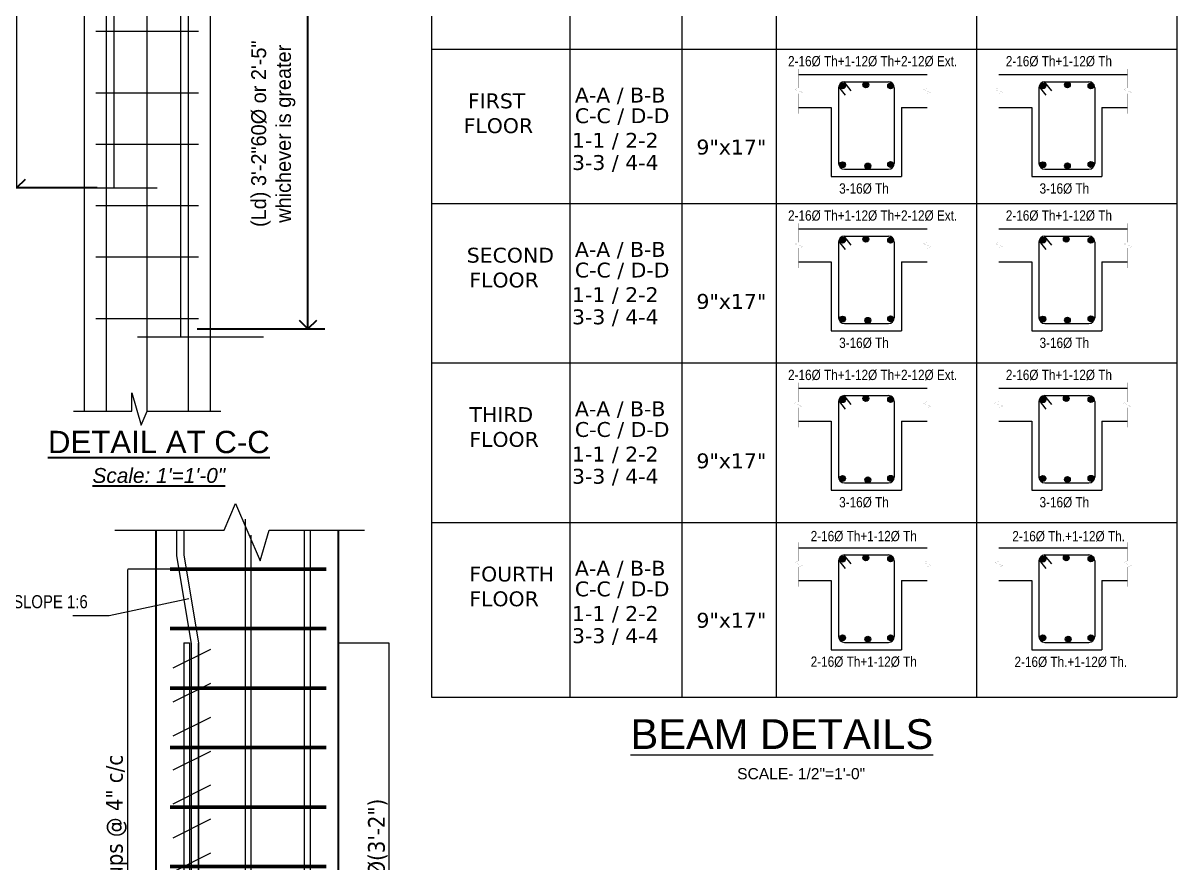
# Model space of a CAD drawing. Header units: inches. Extents: x -12073856 to 12321241, y -1226296 to 1319224.
# Drawn here: x 125067 to 125687, y 44926 to 45377 of the extents above; entities that cross this region are included whole.
import ezdxf
from ezdxf.enums import TextEntityAlignment as Align

# ---------------------------------------------------------------- set-up
doc = ezdxf.new("R2010")
doc.units = ezdxf.units.IN
doc.header["$MEASUREMENT"] = 0
doc.header["$PDMODE"] = 35
for name, color, linetype, lineweight in [('BEAM LINE', 4, 'Continuous', 9), ('DIM', 6, 'Continuous', 9), ('Dimension', 130, 'Continuous', 9), ('DIMSTR', 5, 'Continuous', 13), ('Hatch', 9, 'Continuous', 9), ('OUTLINE', 1, 'Continuous', 25), ('rebAar', 3, 'Continuous', 20), ('rebar', 140, 'Continuous', 13), ('Rebars', 1, 'Continuous', 13), ('REN-1', 212, 'Continuous', 30), ('STIRRUPS', 14, 'Continuous', 18), ('TEX', 210, 'Continuous', 25), ('TEXT', 255, 'Continuous', 35), ('texts', 152, 'Continuous', 35), ('TRENCH', 1, 'Continuous', 35)]:
    doc.layers.add(name, color=color, linetype=linetype, lineweight=lineweight)
doc.styles.add('Capt 1', font='arial.ttf', dxfattribs={"height": 12})
doc.styles.add('dim_20', font='ARIALN.TTF')
doc.styles.add('PRABIN', font='BKANT.TTF', dxfattribs={"height": 8})
doc.styles.get("Standard").update_dxf_attribs({"font": 'arial.ttf'})
doc.styles.add('TAHOMA', font='tahoma.ttf', dxfattribs={"height": 9})
doc.styles.add('technical', font='technic_.ttf', dxfattribs={"height": 6.5})
doc.dimstyles.new('ARROW', dxfattribs={"dimscale": 96, "dimtxt": 9, "dimasz": 0.125, "dimexe": 0.078125, "dimexo": 0.09375, "dimgap": 0.03125, "dimtad": 1, "dimdec": 0, "dimzin": 3, "dimdsep": 46, "dimlunit": 4, "dimtxsty": 'TAHOMA', "dimcen": 0.09375, "dimclrd": 256, "dimclre": 256, "dimclrt": 256, "dimadec": 0, "dimazin": 0, "dimtfac": 1, "dimtdec": 0, "dimtmove": 0, "dimatfit": 3, "dimfxl": 1, "dimfrac": 2, "dimtolj": 1, "dimtzin": 0, "dimarcsym": 0})
doc.dimstyles.new("Copy of S-2'", dxfattribs={"dimscale": 96, "dimtxt": 9, "dimasz": 0.09375, "dimexe": 0.09375, "dimexo": 0.09375, "dimgap": 0.0625, "dimtad": 1, "dimdec": 0, "dimlfac": 0.25, "dimzin": 3, "dimdsep": 46, "dimlunit": 3, "dimtxsty": 'PRABIN', "dimblk": 'OPEN90', "dimcen": 0.09375, "dimdle": 0.09375, "dimclrd": 256, "dimclre": 34, "dimclrt": 256, "dimadec": 0, "dimazin": 1, "dimtfac": 1, "dimtdec": 0, "dimtix": 1, "dimtmove": 0, "dimatfit": 3, "dimldrblk": 'DOTSMALL', "dimfxl": 1, "dimtolj": 1, "dimtzin": 1, "dimarcsym": 0})

# ---------------------------------------------------------------- blocks, each defined once
blk = doc.blocks.new('*D721')
at = {"layer": 'Defpoints', "color": 0, "lineweight": -3, "transparency": 16777216}
for p in [(81384.01, 74775.59), (81446, 74775.59), (81446, 74487.82)]:
    blk.add_point(p, dxfattribs=at)
at = {"layer": 'DIM', "color": 0, "lineweight": -2, "transparency": 16777216}
for p, q in [((81445.75, 74775.59), (81383.93, 74775.59)), ((81384.01, 74487.95), (81384.01, 74775.47)), ((81445.75, 74487.82), (81383.93, 74487.82))]:
    blk.add_line(p, q, dxfattribs=at)
at = {"layer": 'DIM', "color": 0, "lineweight": -3, "transparency": 16777216}
for points in [[(81383.99, 74775.47), (81384.03, 74775.47), (81384.01, 74775.59)], [(81383.99, 74487.95), (81384.03, 74487.95), (81384.01, 74487.82)]]:
    blk.add_solid(points, dxfattribs=at)
at = {"layer": 'DIM', "color": 7, "transparency": 16777216, "insert": (81378.03, 74631.71), "char_height": 9, "attachment_point": 5, "rotation": 90, "style": 'TAHOMA'}
blk.add_mtext('\\A1;stirrups @ 4" c/c', dxfattribs=at)
blk = doc.blocks.new('*D722')
at = {"layer": 'Defpoints', "color": 0, "lineweight": -3, "transparency": 16777216}
for p in [(81497.08, 74735.98), (81524.36, 74735.98), (81497.08, 74487.59)]:
    blk.add_point(p, dxfattribs=at)
at = {"layer": 'DIM', "color": 0, "lineweight": -2, "transparency": 16777216}
for p, q in [((81497.33, 74735.98), (81524.44, 74735.98)), ((81524.36, 74487.72), (81524.36, 74735.85)), ((81497.33, 74487.59), (81524.44, 74487.59))]:
    blk.add_line(p, q, dxfattribs=at)
at = {"layer": 'DIM', "color": 0, "lineweight": -3, "transparency": 16777216}
for points in [[(81524.34, 74735.85), (81524.38, 74735.85), (81524.36, 74735.98)], [(81524.34, 74487.72), (81524.38, 74487.72), (81524.36, 74487.59)]]:
    blk.add_solid(points, dxfattribs=at)
at = {"layer": 'DIM', "color": 7, "transparency": 16777216, "insert": (81518.38, 74611.78), "char_height": 9, "attachment_point": 5, "rotation": 90, "style": 'TAHOMA'}
blk.add_mtext('\\A1;ld = 60%%C(3\'-2")', dxfattribs=at)
blk = doc.blocks.new('_Open90')
at = {"color": 0, "linetype": 'ByBlock', "lineweight": -2}
for p, q in [((0, 0), (-1, 0)), ((-0.5, 0.5), (0, 0)), ((0, 0), (-0.5, -0.5))]:
    blk.add_line(p, q, dxfattribs=at)
blk = doc.blocks.new('*D716')
at = {"layer": 'Defpoints', "color": 0, "lineweight": 35, "transparency": 16777216}
for p in [(91107.77, -154925.31), (91176.36, -154925.31), (91107.77, -155135.3)]:
    blk.add_point(p, dxfattribs=at)
at = {"layer": 'DIM', "color": 34, "lineweight": -2, "transparency": 16777216}
for p, q in [((91116.77, -154925.31), (91185.36, -154925.31)), ((91116.77, -155135.3), (91185.36, -155135.3))]:
    blk.add_line(p, q, dxfattribs=at)
at = {"layer": 'DIM', "lineweight": -2, "transparency": 16777216}
blk.add_line((91176.36, -155126.3), (91176.36, -154934.31), dxfattribs=at)
at = {"layer": 'DIM', "lineweight": -2, "transparency": 16777216, "xscale": 9, "yscale": 9, "zscale": 9}
for p, rotation in [((91176.36, -154925.31), 90), ((91176.36, -155135.3), 270)]:
    blk.add_blockref('_Open90', p, dxfattribs=dict(at, rotation=rotation))
at = {"layer": 'DIM', "transparency": 16777216, "insert": (91157.72, -155030.31), "char_height": 8, "attachment_point": 5, "rotation": 90, "style": 'PRABIN'}
blk.add_mtext('\\A1;(Ld) 3\'-2"60%%C or 2\'-5" \\Pwhichever is greater', dxfattribs=at)
blk = doc.blocks.new('_DotSmall')
at = {"color": 0, "linetype": 'ByBlock', "const_width": 0.5}
blk.add_lwpolyline([(-0.0625, 0, 1), (0.0625, 0, 1)], format="xyb", close=True, dxfattribs=at)
blk = doc.blocks.new('*D717')
at = {"layer": 'Defpoints', "color": 0, "lineweight": 35, "transparency": 16777216}
for p in [(91019.78, -154849.42), (91072.05, -154849.42), (91072.05, -155059.4)]:
    blk.add_point(p, dxfattribs=at)
at = {"layer": 'DIM', "color": 34, "lineweight": -2, "transparency": 16777216}
for p, q in [((91063.05, -154849.42), (91010.78, -154849.42)), ((91063.05, -155059.4), (91010.78, -155059.4))]:
    blk.add_line(p, q, dxfattribs=at)
at = {"layer": 'DIM', "lineweight": -2, "transparency": 16777216}
blk.add_line((91019.78, -155050.4), (91019.78, -154858.42), dxfattribs=at)
at = {"layer": 'DIM', "lineweight": -2, "transparency": 16777216, "xscale": 9, "yscale": 9, "zscale": 9}
for p, rotation in [((91019.78, -154849.42), 90), ((91019.78, -155059.4), 270)]:
    blk.add_blockref('_Open90', p, dxfattribs=dict(at, rotation=rotation))
at = {"layer": 'DIM', "transparency": 16777216, "insert": (91001.19, -154954.41), "char_height": 8, "attachment_point": 5, "rotation": 90, "style": 'PRABIN'}
blk.add_mtext('\\A1;3\'-2"60%%C or 2\'-5" \\Pwhichever is greater', dxfattribs=at)
blk = doc.blocks.new('TUYTFH')
at = {"layer": 'DIM'}
for p, q in [((81428.33, 74732.42), (81408.09, 74722.31)), ((81428.33, 74714.15), (81408.09, 74704.03)), ((81428.33, 74695.87), (81408.09, 74685.76)), ((81428.33, 74677.59), (81408.09, 74667.48)), ((81428.33, 74659.32), (81408.09, 74649.2)), ((81428.33, 74641.04), (81408.09, 74630.93)), ((81428.33, 74622.77), (81408.09, 74612.65)), ((81428.33, 74604.49), (81408.09, 74594.38)), ((81428.33, 74586.21), (81408.09, 74576.1)), ((81428.33, 74567.94), (81408.09, 74557.82)), ((81428.33, 74549.66), (81408.09, 74539.55)), ((81428.33, 74531.38), (81408.09, 74521.27)), ((81428.33, 74513.11), (81408.09, 74503)), ((81428.33, 74494.83), (81408.09, 74484.72)), ((81414.08, 74465.52), (81417.15, 74465.52))]:
    blk.add_line(p, q, dxfattribs=at)
at = {"layer": 'Hatch'}
for p, q in [((81447.05, 74802.49), (81447.05, 74471.4)), ((81450.12, 74793.9), (81450.12, 74462.81)), ((81414.08, 74735.98), (81417.15, 74735.98))]:
    blk.add_line(p, q, dxfattribs=at)
for points in [[(81377.03, 74796.62), (81435.73, 74796.62), (81441.88, 74810.92), (81455.04, 74780.13), (81460.02, 74796.62), (81511.2, 74796.62)], [(81410.17, 74796.62), (81410.17, 74783), (81418.08, 74735.5), (81418.08, 74487.82)], [(81414.08, 74796.62), (81414.08, 74783.32), (81422, 74735.82), (81422, 74487.82)], [(81479.01, 74465.52), (81479.01, 74796.62)], [(81482.08, 74465.52), (81482.08, 74796.62)], [(81414.08, 74735.98), (81414.08, 74465.52)], [(81417.15, 74735.98), (81417.15, 74465.52)], [(81418.08, 74735.98), (81418.08, 74487.59)], [(81377.03, 74465.52), (81435.73, 74465.52), (81441.88, 74485.86), (81455.04, 74449.04), (81460.02, 74465.52), (81511.2, 74465.52)]]:
    blk.add_lwpolyline(points, dxfattribs=at)
at = {"layer": 'REN-1', "ltscale": 0.75}
blk.add_line((81422, 74735.82), (81422, 74506.31), dxfattribs=at)
at = {"layer": 'STIRRUPS', "const_width": 2}
for points in [[(81490.58, 74775.59), (81406.58, 74775.59)], [(81490.58, 74743.59), (81406.58, 74743.59)], [(81490.58, 74711.59), (81406.58, 74711.59)], [(81490.58, 74679.59), (81406.58, 74679.59)], [(81490.58, 74647.59), (81406.58, 74647.59)], [(81490.58, 74615.59), (81406.58, 74615.59)], [(81490.58, 74583.59), (81406.58, 74583.59)], [(81490.58, 74551.59), (81406.58, 74551.59)], [(81490.58, 74519.59), (81406.58, 74519.59)], [(81490.58, 74487.59), (81406.58, 74487.59)]]:
    blk.add_lwpolyline(points, dxfattribs=at)
at = {"layer": 'TRENCH'}
for p, q in [((81399.08, 74796.62), (81399.08, 74465.52)), ((81497.08, 74796.62), (81497.08, 74461.73))]:
    blk.add_line(p, q, dxfattribs=at)
at = {"layer": 'TEXT'}
for s, height, style, p in [('MAX. SLOPE 1:6', 7, 'technical', (81300.47, 74754.58)), ('%%UCOLUMN BAR LAPPING DETAIL X', 12.2639, 'TAHOMA', (81290.2, 74429.21))]:
    blk.add_text(s, height=height, dxfattribs=dict(at, style=style)).set_placement(p)
at = {"layer": 'TEXT', "ltscale": 0.5, "style": 'TAHOMA'}
blk.add_text('SCALE: 3/16"=1\'-0"', height=6.75, dxfattribs=at).set_placement((81370.74, 74411.82))
at = {"layer": 'TEXT', "insert": (81357.29, 74528.46), "char_height": 8, "width": 95.9123, "attachment_point": 3, "style": 'TAHOMA'}
blk.add_mtext('TIE UP BY BINDING WIRE', dxfattribs=at)
at = {"layer": 'DIM'}
for base, p1, p2, text, picture, middle in [((81384.01, 74775.59), (81446, 74487.82), (81446, 74775.59), 'stirrups @ 4" c/c', '*D721', (81378.03, 74631.71)), ((81524.36, 74735.98), (81497.08, 74487.59), (81497.08, 74735.98), 'ld = 60%%C(3\'-2")', '*D722', (81518.38, 74611.78))]:
    dim = blk.add_linear_dim(base=base, p1=p1, p2=p2, angle=90, text=text, dimstyle='ARROW', override={"dimscale": 1}, dxfattribs=at)
    dim.commit()
    dim.dimension.update_dxf_attribs({"geometry": picture, "text_midpoint": middle})
for points in [[(81416.8, 74759.57), (81373.95, 74750.44), (81354.33, 74750.44)], [(81417.72, 74503), (81371.1, 74525.12), (81359.84, 74525.12)]]:
    blk.add_leader(points, dimstyle='ARROW', override={"dimscale": 1, "dimgap": 0.03125, "dimtad": 0}, dxfattribs=at)
blk = doc.blocks.new('WEDF')
at = {"layer": 'DIM'}
for p, q in [((91027.55, -154849.42), (91095.3, -154849.42)), ((91027.55, -155059.4), (91095.3, -155059.4)), ((91152.42, -155139.77), (91084.66, -155139.77))]:
    blk.add_line(p, q, dxfattribs=at)
at = {"layer": 'Hatch'}
for p, q in [((91081.64, -154807.32), (91081.64, -154797.42)), ((91081.64, -154797.42), (91086.74, -154814.71)), ((91050.36, -154807.32), (91081.64, -154807.32)), ((91086.74, -154814.71), (91089.91, -154807.32)), ((91089.91, -154807.32), (91129.46, -154807.32)), ((91081.64, -155179.59), (91081.64, -155169.69)), ((91081.64, -155169.69), (91086.74, -155186.98)), ((91050.36, -155179.59), (91081.64, -155179.59)), ((91086.74, -155186.98), (91089.91, -155179.59)), ((91089.91, -155179.59), (91129.46, -155179.59))]:
    blk.add_line(p, q, dxfattribs=at)
at = {"layer": 'OUTLINE', "lineweight": 18, "ltscale": 0.1}
for p, q in [((91056.14, -154807.32), (91056.14, -155179.59)), ((91123.76, -154807.32), (91123.76, -155179.59))]:
    blk.add_line(p, q, dxfattribs=at)
at = {"layer": 'Rebars'}
for p, q in [((91067.87, -154807.32), (91067.87, -154844.86)), ((91089.98, -155179.59), (91089.98, -154807.32)), ((91112.03, -154807.32), (91112.03, -154925.31)), ((91072.05, -154849.42), (91067.87, -154844.86)), ((91067.87, -154848.66), (91067.87, -155179.59)), ((91072.05, -154849.42), (91072.05, -155059.4)), ((91107.92, -154929.79), (91112.03, -154925.31)), ((91107.92, -154929.79), (91107.92, -155139.77)), ((91112.03, -154929.78), (91112.03, -155179.59))]:
    blk.add_line(p, q, dxfattribs=at)
at = {"layer": 'STIRRUPS', "ltscale": 0.1}
for p, q in [((91062.27, -154826.08), (91117.55, -154826.08)), ((91062.27, -154853.68), (91117.55, -154853.68)), ((91062.27, -154886.8), (91117.55, -154886.8)), ((91062.27, -154914.4), (91117.55, -154914.4)), ((91062.27, -154947.52), (91117.55, -154947.52)), ((91062.27, -154975.12), (91117.55, -154975.12)), ((91062.27, -155008.24), (91117.55, -155008.24)), ((91062.27, -155035.84), (91117.55, -155035.84)), ((91062.27, -155068.96), (91117.55, -155068.96)), ((91062.27, -155096.56), (91117.55, -155096.56)), ((91062.27, -155129.68), (91117.55, -155129.68))]:
    blk.add_line(p, q, dxfattribs=at)
at = {"layer": 'texts', "ltscale": 0.1, "insert": (91096.2, -155204.13), "char_height": 12, "width": 399.2872, "attachment_point": 5, "style": 'Capt 1'}
blk.add_mtext('{\\LDETAIL AT C-C\\P\\fArial|b0|i1|c0|p34;\\H0.66667x;Scale: 1\'=1\'-0"}', dxfattribs=at)
at = {"layer": 'DIM'}
for p1, p2, distance, text, picture, middle in [((91072.05, -155059.4), (91072.05, -154849.42), 52.27, '3\'-2"60%%C or 2\'-5" \\Pwhichever is greater', '*D717', (91001.19, -154954.41)), ((91107.77, -155135.3), (91107.77, -154925.31), -68.59, '(Ld) 3\'-2"60%%C or 2\'-5" \\Pwhichever is greater', '*D716', (91157.72, -155030.31))]:
    dim = blk.add_aligned_dim(p1=p1, p2=p2, distance=distance, text=text, dimstyle="Copy of S-2'", dxfattribs=at)
    dim.commit()
    dim.dimension.update_dxf_attribs({"geometry": picture, "text_midpoint": middle})

msp = doc.modelspace()

# ---------------------------------------------------------------- hatches: boundary and pattern name
at = {"layer": 'rebar'}
h = msp.add_hatch(color=256, dxfattribs=at)
edge = h.paths.add_edge_path()
edge.add_arc((125507.16, 45343.54), 1.57, 0, 360)
h = msp.add_hatch(color=256, dxfattribs=at)
edge = h.paths.add_edge_path()
edge.add_arc((125519.7, 45344.17), 1.57, 0, 360)
h = msp.add_hatch(color=256, dxfattribs=at)
edge = h.paths.add_edge_path()
edge.add_arc((125532.99, 45343.62), 1.57, 0, 360)
h = msp.add_hatch(color=256, dxfattribs=at)
edge = h.paths.add_edge_path()
edge.add_arc((125614.86, 45343.54), 1.57, 0, 360)
h = msp.add_hatch(color=256, dxfattribs=at)
edge = h.paths.add_edge_path()
edge.add_arc((125628.01, 45344.16), 1.57, 0, 360)
h = msp.add_hatch(color=256, dxfattribs=at)
edge = h.paths.add_edge_path()
edge.add_arc((125640.68, 45343.62), 1.57, 0, 360)
h = msp.add_hatch(color=256, dxfattribs=at)
edge = h.paths.add_edge_path()
edge.add_arc((125507.16, 45301.16), 1.57, 0, 360)
h = msp.add_hatch(color=256, dxfattribs=at)
edge = h.paths.add_edge_path()
edge.add_arc((125520.76, 45300.48), 1.57, 0, 360)
h = msp.add_hatch(color=256, dxfattribs=at)
edge = h.paths.add_edge_path()
edge.add_arc((125532.99, 45301.24), 1.57, 0, 360)
h = msp.add_hatch(color=256, dxfattribs=at)
edge = h.paths.add_edge_path()
edge.add_arc((125614.86, 45301.16), 1.57, 0, 360)
h = msp.add_hatch(color=256, dxfattribs=at)
edge = h.paths.add_edge_path()
edge.add_arc((125628.01, 45300.58), 1.57, 0, 360)
h = msp.add_hatch(color=256, dxfattribs=at)
edge = h.paths.add_edge_path()
edge.add_arc((125640.68, 45301.24), 1.57, 0, 360)
h = msp.add_hatch(color=256, dxfattribs=at)
edge = h.paths.add_edge_path()
edge.add_arc((125507.16, 45260.54), 1.57, 0, 360)
h = msp.add_hatch(color=256, dxfattribs=at)
edge = h.paths.add_edge_path()
edge.add_arc((125519.7, 45261.17), 1.57, 0, 360)
h = msp.add_hatch(color=256, dxfattribs=at)
edge = h.paths.add_edge_path()
edge.add_arc((125532.99, 45260.62), 1.57, 0, 360)
h = msp.add_hatch(color=256, dxfattribs=at)
edge = h.paths.add_edge_path()
edge.add_arc((125614.86, 45260.54), 1.57, 0, 360)
h = msp.add_hatch(color=256, dxfattribs=at)
edge = h.paths.add_edge_path()
edge.add_arc((125627.39, 45261.17), 1.57, 0, 360)
h = msp.add_hatch(color=256, dxfattribs=at)
edge = h.paths.add_edge_path()
edge.add_arc((125640.68, 45260.62), 1.57, 0, 360)
h = msp.add_hatch(color=256, dxfattribs=at)
edge = h.paths.add_edge_path()
edge.add_arc((125507.16, 45218.16), 1.57, 0, 360)
h = msp.add_hatch(color=256, dxfattribs=at)
edge = h.paths.add_edge_path()
edge.add_arc((125520.76, 45217.48), 1.57, 0, 360)
h = msp.add_hatch(color=256, dxfattribs=at)
edge = h.paths.add_edge_path()
edge.add_arc((125532.99, 45218.24), 1.57, 0, 360)
h = msp.add_hatch(color=256, dxfattribs=at)
edge = h.paths.add_edge_path()
edge.add_arc((125614.86, 45218.16), 1.57, 0, 360)
h = msp.add_hatch(color=256, dxfattribs=at)
edge = h.paths.add_edge_path()
edge.add_arc((125628.01, 45217.58), 1.57, 0, 360)
h = msp.add_hatch(color=256, dxfattribs=at)
edge = h.paths.add_edge_path()
edge.add_arc((125640.68, 45218.24), 1.57, 0, 360)
h = msp.add_hatch(color=256, dxfattribs=at)
edge = h.paths.add_edge_path()
edge.add_arc((125507.16, 45174.81), 1.57, 0, 360)
h = msp.add_hatch(color=256, dxfattribs=at)
edge = h.paths.add_edge_path()
edge.add_arc((125519.7, 45175.44), 1.57, 0, 360)
h = msp.add_hatch(color=256, dxfattribs=at)
edge = h.paths.add_edge_path()
edge.add_arc((125532.99, 45174.89), 1.57, 0, 360)
h = msp.add_hatch(color=256, dxfattribs=at)
edge = h.paths.add_edge_path()
edge.add_arc((125614.86, 45174.81), 1.57, 0, 360)
h = msp.add_hatch(color=256, dxfattribs=at)
edge = h.paths.add_edge_path()
edge.add_arc((125627.39, 45175.44), 1.57, 0, 360)
h = msp.add_hatch(color=256, dxfattribs=at)
edge = h.paths.add_edge_path()
edge.add_arc((125640.68, 45174.89), 1.57, 0, 360)
h = msp.add_hatch(color=256, dxfattribs=at)
edge = h.paths.add_edge_path()
edge.add_arc((125507.16, 45132.43), 1.57, 0, 360)
h = msp.add_hatch(color=256, dxfattribs=at)
edge = h.paths.add_edge_path()
edge.add_arc((125532.99, 45132.51), 1.57, 0, 360)
h = msp.add_hatch(color=256, dxfattribs=at)
edge = h.paths.add_edge_path()
edge.add_arc((125614.86, 45132.43), 1.57, 0, 360)
h = msp.add_hatch(color=256, dxfattribs=at)
edge = h.paths.add_edge_path()
edge.add_arc((125640.68, 45132.51), 1.57, 0, 360)
h = msp.add_hatch(color=256, dxfattribs=at)
edge = h.paths.add_edge_path()
edge.add_arc((125520.76, 45131.75), 1.57, 0, 360)
h = msp.add_hatch(color=256, dxfattribs=at)
edge = h.paths.add_edge_path()
edge.add_arc((125628.01, 45131.85), 1.57, 0, 360)
h = msp.add_hatch(color=256, dxfattribs=at)
edge = h.paths.add_edge_path()
edge.add_arc((125507.16, 45089.08), 1.57, 0, 360)
h = msp.add_hatch(color=256, dxfattribs=at)
edge = h.paths.add_edge_path()
edge.add_arc((125519.7, 45089.71), 1.57, 0, 360)
h = msp.add_hatch(color=256, dxfattribs=at)
edge = h.paths.add_edge_path()
edge.add_arc((125532.99, 45089.16), 1.57, 0, 360)
h = msp.add_hatch(color=256, dxfattribs=at)
edge = h.paths.add_edge_path()
edge.add_arc((125614.86, 45089.08), 1.57, 0, 360)
h = msp.add_hatch(color=256, dxfattribs=at)
edge = h.paths.add_edge_path()
edge.add_arc((125627.39, 45089.71), 1.57, 0, 360)
h = msp.add_hatch(color=256, dxfattribs=at)
edge = h.paths.add_edge_path()
edge.add_arc((125640.68, 45089.16), 1.57, 0, 360)
h = msp.add_hatch(color=256, dxfattribs=at)
edge = h.paths.add_edge_path()
edge.add_arc((125507.16, 45046.7), 1.57, 0, 360)
h = msp.add_hatch(color=256, dxfattribs=at)
edge = h.paths.add_edge_path()
edge.add_arc((125520.76, 45046.02), 1.57, 0, 360)
h = msp.add_hatch(color=256, dxfattribs=at)
edge = h.paths.add_edge_path()
edge.add_arc((125532.99, 45046.77), 1.57, 0, 360)
h = msp.add_hatch(color=256, dxfattribs=at)
edge = h.paths.add_edge_path()
edge.add_arc((125614.86, 45046.7), 1.57, 0, 360)
h = msp.add_hatch(color=256, dxfattribs=at)
edge = h.paths.add_edge_path()
edge.add_arc((125628.46, 45046.02), 1.57, 0, 360)
h = msp.add_hatch(color=256, dxfattribs=at)
edge = h.paths.add_edge_path()
edge.add_arc((125640.68, 45046.77), 1.57, 0, 360)

# ---------------------------------------------------------------- linework, layer by layer
for points in [[(125483.49, 45352.61, 0.0315, 0.0315, 0), (125483.49, 45342.44, 0.0315, 0.0315, 0), (125481.32, 45341.65, 0.0315, 0.0315, 0), (125485.65, 45340.08, 0.0315, 0.0315, 0), (125483.49, 45339.29, 0.0315, 0.0315, 0), (125483.49, 45328.66, 0, 0, 0)], [(125552.61, 45352.61, 0.0315, 0.0315, 0), (125552.61, 45342.44, 0.0315, 0.0315, 0), (125550.45, 45341.65, 0.0315, 0.0315, 0), (125554.78, 45340.08, 0.0315, 0.0315, 0), (125552.61, 45339.29, 0.0315, 0.0315, 0), (125552.61, 45328.66, 0, 0, 0)], [(125591.18, 45352.61, 0.0315, 0.0315, 0), (125591.18, 45342.44, 0.0315, 0.0315, 0), (125589.02, 45341.65, 0.0315, 0.0315, 0), (125593.35, 45340.08, 0.0315, 0.0315, 0), (125591.18, 45339.29, 0.0315, 0.0315, 0), (125591.18, 45328.66, 0, 0, 0)], [(125660.31, 45352.61, 0.0315, 0.0315, 0), (125660.31, 45342.44, 0.0315, 0.0315, 0), (125658.14, 45341.65, 0.0315, 0.0315, 0), (125662.47, 45340.08, 0.0315, 0.0315, 0), (125660.31, 45339.29, 0.0315, 0.0315, 0), (125660.31, 45328.66, 0, 0, 0)], [(125483.49, 45269.61, 0.0315, 0.0315, 0), (125483.49, 45259.44, 0.0315, 0.0315, 0), (125481.32, 45258.65, 0.0315, 0.0315, 0), (125485.65, 45257.08, 0.0315, 0.0315, 0), (125483.49, 45256.29, 0.0315, 0.0315, 0), (125483.49, 45245.66, 0, 0, 0)], [(125552.61, 45269.61, 0.0315, 0.0315, 0), (125552.61, 45259.44, 0.0315, 0.0315, 0), (125550.45, 45258.65, 0.0315, 0.0315, 0), (125554.78, 45257.08, 0.0315, 0.0315, 0), (125552.61, 45256.29, 0.0315, 0.0315, 0), (125552.61, 45245.66, 0, 0, 0)], [(125591.18, 45269.61, 0.0315, 0.0315, 0), (125591.18, 45259.44, 0.0315, 0.0315, 0), (125589.02, 45258.65, 0.0315, 0.0315, 0), (125593.35, 45257.08, 0.0315, 0.0315, 0), (125591.18, 45256.29, 0.0315, 0.0315, 0), (125591.18, 45245.66, 0, 0, 0)], [(125660.31, 45269.61, 0.0315, 0.0315, 0), (125660.31, 45259.44, 0.0315, 0.0315, 0), (125658.14, 45258.65, 0.0315, 0.0315, 0), (125662.47, 45257.08, 0.0315, 0.0315, 0), (125660.31, 45256.29, 0.0315, 0.0315, 0), (125660.31, 45245.66, 0, 0, 0)], [(125483.49, 45183.88, 0.0315, 0.0315, 0), (125483.49, 45173.71, 0.0315, 0.0315, 0), (125481.32, 45172.92, 0.0315, 0.0315, 0), (125485.65, 45171.34, 0.0315, 0.0315, 0), (125483.49, 45170.56, 0.0315, 0.0315, 0), (125483.49, 45159.92, 0, 0, 0)], [(125552.61, 45183.88, 0.0315, 0.0315, 0), (125552.61, 45173.71, 0.0315, 0.0315, 0), (125550.45, 45172.92, 0.0315, 0.0315, 0), (125554.78, 45171.34, 0.0315, 0.0315, 0), (125552.61, 45170.56, 0.0315, 0.0315, 0), (125552.61, 45159.92, 0, 0, 0)], [(125591.18, 45183.88, 0.0315, 0.0315, 0), (125591.18, 45173.71, 0.0315, 0.0315, 0), (125589.02, 45172.92, 0.0315, 0.0315, 0), (125593.35, 45171.34, 0.0315, 0.0315, 0), (125591.18, 45170.56, 0.0315, 0.0315, 0), (125591.18, 45159.92, 0, 0, 0)], [(125660.31, 45183.88, 0.0315, 0.0315, 0), (125660.31, 45173.71, 0.0315, 0.0315, 0), (125658.14, 45172.92, 0.0315, 0.0315, 0), (125662.47, 45171.34, 0.0315, 0.0315, 0), (125660.31, 45170.56, 0.0315, 0.0315, 0), (125660.31, 45159.92, 0, 0, 0)], [(125483.49, 45098.15, 0.0315, 0.0315, 0), (125483.49, 45087.98, 0.0315, 0.0315, 0), (125481.32, 45087.19, 0.0315, 0.0315, 0), (125485.65, 45085.61, 0.0315, 0.0315, 0), (125483.49, 45084.83, 0.0315, 0.0315, 0), (125483.49, 45074.19, 0, 0, 0)], [(125552.61, 45098.15, 0.0315, 0.0315, 0), (125552.61, 45087.98, 0.0315, 0.0315, 0), (125550.45, 45087.19, 0.0315, 0.0315, 0), (125554.78, 45085.61, 0.0315, 0.0315, 0), (125552.61, 45084.83, 0.0315, 0.0315, 0), (125552.61, 45074.19, 0, 0, 0)], [(125591.18, 45098.15, 0.0315, 0.0315, 0), (125591.18, 45087.98, 0.0315, 0.0315, 0), (125589.02, 45087.19, 0.0315, 0.0315, 0), (125593.35, 45085.61, 0.0315, 0.0315, 0), (125591.18, 45084.83, 0.0315, 0.0315, 0), (125591.18, 45074.19, 0, 0, 0)], [(125660.31, 45098.15, 0.0315, 0.0315, 0), (125660.31, 45087.98, 0.0315, 0.0315, 0), (125658.14, 45087.19, 0.0315, 0.0315, 0), (125662.47, 45085.61, 0.0315, 0.0315, 0), (125660.31, 45084.83, 0.0315, 0.0315, 0), (125660.31, 45074.19, 0, 0, 0)]]:
    msp.add_lwpolyline(points, format="xyseb")
at = {"layer": 'BEAM LINE'}
for p, q in [((125483.49, 45349.68), (125552.61, 45349.68)), ((125591.18, 45349.68), (125660.31, 45349.68)), ((125483.49, 45331.99), (125501.1, 45331.99)), ((125501.1, 45331.99), (125501.1, 45294.81)), ((125538.9, 45331.99), (125538.9, 45294.81)), ((125538.9, 45331.99), (125552.61, 45331.99)), ((125591.18, 45331.99), (125608.8, 45331.99)), ((125608.8, 45331.99), (125608.8, 45294.81)), ((125646.59, 45331.99), (125646.59, 45294.81)), ((125646.59, 45331.99), (125660.31, 45331.99)), ((125501.1, 45294.81), (125538.9, 45294.81)), ((125608.8, 45294.81), (125646.59, 45294.81)), ((125483.49, 45266.68), (125552.61, 45266.68)), ((125591.18, 45266.68), (125660.31, 45266.68)), ((125483.49, 45248.99), (125501.1, 45248.99)), ((125501.1, 45248.99), (125501.1, 45211.81)), ((125538.9, 45248.99), (125538.9, 45211.81)), ((125538.9, 45248.99), (125552.61, 45248.99)), ((125591.18, 45248.99), (125608.8, 45248.99)), ((125608.8, 45248.99), (125608.8, 45211.81)), ((125646.59, 45248.99), (125646.59, 45211.81)), ((125646.59, 45248.99), (125660.31, 45248.99)), ((125501.1, 45211.81), (125538.9, 45211.81)), ((125608.8, 45211.81), (125646.59, 45211.81)), ((125483.49, 45180.95), (125552.61, 45180.95)), ((125591.18, 45180.95), (125660.31, 45180.95)), ((125483.49, 45163.26), (125501.1, 45163.26)), ((125501.1, 45163.26), (125501.1, 45126.08)), ((125538.9, 45163.26), (125538.9, 45126.08)), ((125538.9, 45163.26), (125552.61, 45163.26)), ((125591.18, 45163.26), (125608.8, 45163.26)), ((125608.8, 45163.26), (125608.8, 45126.08)), ((125646.59, 45163.26), (125646.59, 45126.08)), ((125646.59, 45163.26), (125660.31, 45163.26)), ((125501.1, 45126.08), (125538.9, 45126.08)), ((125608.8, 45126.08), (125646.59, 45126.08)), ((125483.49, 45095.21), (125552.61, 45095.21)), ((125591.18, 45095.21), (125660.31, 45095.21)), ((125483.49, 45077.53), (125501.1, 45077.53)), ((125501.1, 45077.53), (125501.1, 45040.35)), ((125538.9, 45077.53), (125538.9, 45040.35)), ((125538.9, 45077.53), (125552.61, 45077.53)), ((125591.18, 45077.53), (125608.8, 45077.53)), ((125608.8, 45077.53), (125608.8, 45040.35)), ((125646.59, 45077.53), (125646.59, 45040.35)), ((125646.59, 45077.53), (125660.31, 45077.53)), ((125501.1, 45040.35), (125538.9, 45040.35)), ((125608.8, 45040.35), (125646.59, 45040.35))]:
    msp.add_line(p, q, dxfattribs=at)
at = {"layer": 'Dimension'}
for p, q in [((125471.48, 45481.99), (125471.48, 45345.62)), ((125579.17, 45481.99), (125579.17, 45235.93)), ((125686.87, 45481.99), (125686.87, 45345.62)), ((125360.66, 45469.27), (125360.66, 45359.58)), ((125286.32, 45455.3), (125286.32, 45345.62)), ((125420.76, 45455.3), (125420.76, 45345.62)), ((125360.66, 45377.27), (125360.66, 45267.58)), ((125286.32, 45363.3), (125686.87, 45363.3)), ((125286.32, 45363.3), (125286.32, 45253.61)), ((125286.32, 45363.3), (125686.87, 45363.3)), ((125286.32, 45363.3), (125686.87, 45363.3)), ((125420.76, 45363.3), (125420.76, 45253.61)), ((125471.48, 45363.3), (125471.48, 45253.61)), ((125686.87, 45363.3), (125686.87, 45253.61)), ((125360.66, 45294.27), (125360.66, 45184.58)), ((125286.32, 45280.3), (125686.87, 45280.3)), ((125286.32, 45280.3), (125686.87, 45280.3)), ((125286.32, 45280.3), (125286.32, 45170.61)), ((125286.32, 45280.3), (125686.87, 45280.3)), ((125286.32, 45280.3), (125686.87, 45280.3)), ((125420.76, 45280.3), (125420.76, 45170.61)), ((125471.48, 45280.3), (125471.48, 45170.61)), ((125579.17, 45280.3), (125579.17, 45170.61)), ((125686.87, 45280.3), (125686.87, 45170.61)), ((125360.66, 45208.54), (125360.66, 45098.85)), ((125286.32, 45194.57), (125686.87, 45194.57)), ((125286.32, 45194.57), (125686.87, 45194.57)), ((125286.32, 45194.57), (125686.87, 45194.57)), ((125286.32, 45194.57), (125286.32, 45084.88)), ((125286.32, 45194.57), (125686.87, 45194.57)), ((125286.32, 45194.57), (125686.87, 45194.57)), ((125420.76, 45194.57), (125420.76, 45084.88)), ((125471.48, 45194.57), (125471.48, 45084.88)), ((125579.17, 45194.57), (125579.17, 45084.88)), ((125686.87, 45194.57), (125686.87, 45084.88)), ((125286.32, 45108.84), (125686.87, 45108.84)), ((125286.32, 45108.84), (125686.87, 45108.84)), ((125286.32, 45108.84), (125686.87, 45108.84)), ((125286.32, 45108.84), (125286.32, 45014.88)), ((125286.32, 45108.84), (125686.87, 45108.84)), ((125286.32, 45108.84), (125686.87, 45108.84)), ((125360.66, 45108.84), (125360.66, 45014.88)), ((125420.76, 45108.84), (125420.76, 45014.88)), ((125471.48, 45108.84), (125471.48, 45014.88)), ((125579.17, 45108.84), (125579.17, 45014.88)), ((125686.87, 45108.84), (125686.87, 45014.88)), ((125286.32, 45014.88), (125686.87, 45014.88))]:
    msp.add_line(p, q, dxfattribs=at)
at = {"layer": 'rebAar', "ltscale": 0.25}
for p, q in [((125507.9, 45345.73), (125511.68, 45340.98)), ((125508.19, 45345.74), (125531.81, 45345.74)), ((125615.6, 45345.73), (125619.38, 45340.98)), ((125615.88, 45345.74), (125639.51, 45345.74)), ((125505.04, 45342.59), (125505.04, 45301.9)), ((125505.07, 45343.01), (125508.65, 45338.5)), ((125534.96, 45342.59), (125534.96, 45301.9)), ((125612.73, 45342.59), (125612.73, 45301.9)), ((125612.76, 45343.01), (125616.35, 45338.5)), ((125642.66, 45342.59), (125642.66, 45301.9)), ((125508.19, 45298.75), (125531.81, 45298.75)), ((125615.88, 45298.75), (125639.51, 45298.75)), ((125505.04, 45259.59), (125505.04, 45218.9)), ((125505.07, 45260.01), (125508.65, 45255.5)), ((125507.9, 45262.73), (125511.68, 45257.98)), ((125508.19, 45262.74), (125531.81, 45262.74)), ((125534.96, 45259.59), (125534.96, 45218.9)), ((125612.73, 45259.59), (125612.73, 45218.9)), ((125612.76, 45260.01), (125616.35, 45255.5)), ((125615.6, 45262.73), (125619.38, 45257.98)), ((125615.88, 45262.74), (125639.51, 45262.74)), ((125642.66, 45259.59), (125642.66, 45218.9)), ((125508.19, 45215.75), (125531.81, 45215.75)), ((125615.88, 45215.75), (125639.51, 45215.75)), ((125505.04, 45173.86), (125505.04, 45133.17)), ((125505.07, 45174.28), (125508.65, 45169.77)), ((125507.9, 45177), (125511.68, 45172.25)), ((125508.19, 45177.01), (125531.81, 45177.01)), ((125534.96, 45173.86), (125534.96, 45133.17)), ((125612.73, 45173.86), (125612.73, 45133.17)), ((125612.76, 45174.28), (125616.35, 45169.77)), ((125615.6, 45177), (125619.38, 45172.25)), ((125615.88, 45177.01), (125639.51, 45177.01)), ((125642.66, 45173.86), (125642.66, 45133.17)), ((125508.19, 45130.02), (125531.81, 45130.02)), ((125615.88, 45130.02), (125639.51, 45130.02)), ((125507.9, 45091.26), (125511.68, 45086.52)), ((125508.19, 45091.28), (125531.81, 45091.28)), ((125615.6, 45091.26), (125619.38, 45086.52)), ((125615.88, 45091.28), (125639.51, 45091.28)), ((125505.04, 45088.13), (125505.04, 45047.43)), ((125505.07, 45088.55), (125508.65, 45084.04)), ((125534.96, 45088.13), (125534.96, 45047.43)), ((125612.73, 45088.13), (125612.73, 45047.43)), ((125612.76, 45088.55), (125616.35, 45084.04)), ((125642.66, 45088.13), (125642.66, 45047.43)), ((125508.19, 45044.28), (125531.81, 45044.28)), ((125615.88, 45044.28), (125639.51, 45044.28))]:
    msp.add_line(p, q, dxfattribs=at)
for centre, start, end in [((125508.19, 45342.59), 90, 180), ((125531.81, 45342.59), 0, 90), ((125615.88, 45342.59), 90, 180), ((125639.51, 45342.59), 0, 90), ((125508.19, 45301.9), 180, 270), ((125531.81, 45301.9), 270, 0), ((125615.88, 45301.9), 180, 270), ((125639.51, 45301.9), 270, 0), ((125508.19, 45259.59), 90, 180), ((125531.81, 45259.59), 0, 90), ((125615.88, 45259.59), 90, 180), ((125639.51, 45259.59), 0, 90), ((125508.19, 45218.9), 180, 270), ((125531.81, 45218.9), 270, 0), ((125615.88, 45218.9), 180, 270), ((125639.51, 45218.9), 270, 0), ((125508.19, 45173.86), 90, 180), ((125531.81, 45173.86), 0, 90), ((125615.88, 45173.86), 90, 180), ((125639.51, 45173.86), 0, 90), ((125508.19, 45133.17), 180, 270), ((125531.81, 45133.17), 270, 0), ((125615.88, 45133.17), 180, 270), ((125639.51, 45133.17), 270, 0), ((125508.19, 45088.13), 90, 180), ((125531.81, 45088.13), 0, 90), ((125615.88, 45088.13), 90, 180), ((125639.51, 45088.13), 0, 90), ((125508.19, 45047.43), 180, 270), ((125531.81, 45047.43), 270, 0), ((125615.88, 45047.43), 180, 270), ((125639.51, 45047.43), 270, 0)]:
    msp.add_arc(centre, 3.15, start, end, dxfattribs=at)
at = {"layer": 'rebar'}
for centre in [(125507.16, 45343.54), (125519.7, 45344.17), (125532.99, 45343.62), (125614.86, 45343.54), (125628.01, 45344.16), (125640.68, 45343.62), (125507.16, 45301.16), (125520.76, 45300.48), (125532.99, 45301.24), (125614.86, 45301.16), (125628.01, 45300.58), (125640.68, 45301.24), (125507.16, 45260.54), (125519.7, 45261.17), (125532.99, 45260.62), (125614.86, 45260.54), (125627.39, 45261.17), (125640.68, 45260.62), (125507.16, 45218.16), (125520.76, 45217.48), (125532.99, 45218.24), (125614.86, 45218.16), (125628.01, 45217.58), (125640.68, 45218.24), (125507.16, 45174.81), (125519.7, 45175.44), (125532.99, 45174.89), (125614.86, 45174.81), (125627.39, 45175.44), (125640.68, 45174.89), (125507.16, 45132.43), (125532.99, 45132.51), (125614.86, 45132.43), (125640.68, 45132.51), (125520.76, 45131.75), (125628.01, 45131.85), (125507.16, 45089.08), (125519.7, 45089.71), (125532.99, 45089.16), (125614.86, 45089.08), (125627.39, 45089.71), (125640.68, 45089.16), (125507.16, 45046.7), (125520.76, 45046.02), (125532.99, 45046.77), (125614.86, 45046.7), (125628.46, 45046.02), (125640.68, 45046.77)]:
    msp.add_circle(centre, 1.57, dxfattribs=at)

# ---------------------------------------------------------------- block references
at = {"color": 5, "lineweight": 35}
msp.add_blockref('WEDF', (34043.5, 200348.13), dxfattribs=at)
at = {"color": 0, "lineweight": -3}
msp.add_blockref('TUYTFH', (43739.06, -29691.91), dxfattribs=at)

# ---------------------------------------------------------------- texts
at = {"layer": 'DIMSTR', "style": 'dim_20'}
for s, height, p in [('2-16Ø Th+1-12Ø Th+2-12Ø Ext.', 5.5118, (125477.88, 45354.1)), ('2-16Ø Th+1-12Ø Th', 5.5118, (125594.92, 45354.1)), ('3-16Ø Th', 5.512, (125505.34, 45285.63)), ('3-16Ø Th', 5.512, (125613.04, 45285.63)), ('2-16Ø Th+1-12Ø Th+2-12Ø Ext.', 5.5118, (125477.88, 45271.1)), ('2-16Ø Th+1-12Ø Th', 5.5118, (125594.92, 45271.1)), ('3-16Ø Th', 5.512, (125505.34, 45202.63)), ('3-16Ø Th', 5.512, (125613.04, 45202.63)), ('2-16Ø Th+1-12Ø Th+2-12Ø Ext.', 5.5118, (125477.88, 45185.37)), ('2-16Ø Th+1-12Ø Th', 5.5118, (125594.92, 45185.37)), ('3-16Ø Th', 5.512, (125505.34, 45116.9)), ('3-16Ø Th', 5.512, (125613.04, 45116.9)), ('2-16Ø Th+1-12Ø Th', 5.5118, (125490.04, 45098.7)), ('2-16Ø Th.+1-12Ø Th.', 5.5118, (125598.37, 45098.63)), ('2-16Ø Th+1-12Ø Th', 5.5118, (125490.04, 45031.16)), ('2-16Ø Th.+1-12Ø Th.', 5.5118, (125599.58, 45031.07))]:
    msp.add_text(s, height=height, dxfattribs=at).set_placement(p)
at = {"layer": 'TEX'}
msp.add_text('SCALE- 1/2"=1\'-0"', height=6, dxfattribs=at).set_placement((125484.91, 44973.78), align=Align.MIDDLE)
at = {"layer": 'TEX', "attachment_point": 1}
for s, insert, char_height, width in [('\\pi19.71;{\\fVerdana|b0|i0|c0|p34;\\C7;FIRST \\P\\pi0;     FLOOR}', (125286.09, 45339.51), 8, 85.5904), ('\\pi6.188;{\\fVerdana|b0|i0|c0|p34;\\C7;A-A / B-B}', (125357.12, 45342.62), 8, 85.5904), ('\\pi6.188;{\\fVerdana|b0|i0|c0|p34;\\C7;C-C / D-D}', (125357.12, 45331.51), 8, 85.5904), ('\\pi24.75;{\\fVerdana|b0|i0|c0|p34;\\C7;    1-1 / 2-2  }', (125323.03, 45318.28), 8, 101.3578), ('\\pi24.75;{\\fVerdana|b0|i0|c0|p34;\\C7;9"x17"}', (125403.88, 45314.65), 8, 85.5904), ('\\pi24.7504;{\\fVerdana|b0|i0|c0|p34;\\C7;    3-3 / 4-4  }', (125323.03, 45306.35), 8, 101.3578), ('\\pi6.188;{\\fVerdana|b0|i0|c0|p34;\\C7;A-A / B-B}', (125357.12, 45259.62), 8, 85.5904), ('\\pi19.71;{\\fVerdana|b0|i0|c0|p34;\\C7; SECOND\\P\\pi24.6;FLOOR}', (125281.99, 45256.51), 8, 85.5904), ('\\pi6.188;{\\fVerdana|b0|i0|c0|p34;\\C7;C-C / D-D}', (125357.12, 45248.51), 8, 85.5904), ('\\pi24.75;{\\fVerdana|b0|i0|c0|p34;\\C7;    1-1 / 2-2  }', (125323.03, 45235.28), 8, 101.3578), ('\\pi24.75;{\\fVerdana|b0|i0|c0|p34;\\C7;9"x17"}', (125403.88, 45231.65), 8, 85.5904), ('\\pi24.7504;{\\fVerdana|b0|i0|c0|p34;\\C7;    3-3 / 4-4  }', (125323.03, 45223.35), 8, 101.3578), ('\\pi6.188;{\\fVerdana|b0|i0|c0|p34;\\C7;A-A / B-B}', (125357.12, 45173.89), 8, 85.5904), ('\\pi24.6;{\\fVerdana|b0|i0|c0|p34;\\C7;THIRD\\PFLOOR}', (125281.99, 45170.78), 8, 85.5904), ('\\pi6.188;{\\fVerdana|b0|i0|c0|p34;\\C7;C-C / D-D}', (125357.12, 45162.78), 8, 85.5904), ('\\pi24.75;{\\fVerdana|b0|i0|c0|p34;\\C7;    1-1 / 2-2  }', (125323.03, 45149.55), 8, 101.3578), ('\\pi24.75;{\\fVerdana|b0|i0|c0|p34;\\C7;9"x17"}', (125403.88, 45145.92), 8, 85.5904), ('\\pi24.7504;{\\fVerdana|b0|i0|c0|p34;\\C7;    3-3 / 4-4  }', (125323.03, 45137.62), 8, 101.3578), ('\\pi24.6;{\\fVerdana|b0|i0|c0|p34;\\C7;FOURTH\\PFLOOR}', (125281.99, 45085.05), 8, 85.5904), ('\\pi6.188;{\\fVerdana|b0|i0|c0|p34;\\C7;A-A / B-B}', (125357.12, 45088.16), 8, 85.5904), ('\\pi6.188;{\\fVerdana|b0|i0|c0|p34;\\C7;C-C / D-D}', (125357.12, 45077.05), 8, 85.5904), ('\\pi24.75;{\\fVerdana|b0|i0|c0|p34;\\C7;    1-1 / 2-2  }', (125323.03, 45063.82), 8, 101.3578), ('\\pi24.75;{\\fVerdana|b0|i0|c0|p34;\\C7;9"x17"}', (125403.88, 45060.19), 8, 85.5904), ('\\pi24.7504;{\\fVerdana|b0|i0|c0|p34;\\C7;    3-3 / 4-4  }', (125323.03, 45051.89), 8, 101.3578), ('{\\LBEAM DETAILS}', (125393.21, 45002.97), 16, 335.8791)]:
    msp.add_mtext(s, dxfattribs=dict(at, insert=insert, char_height=char_height, width=width))

doc.saveas('drawing.dxf')
